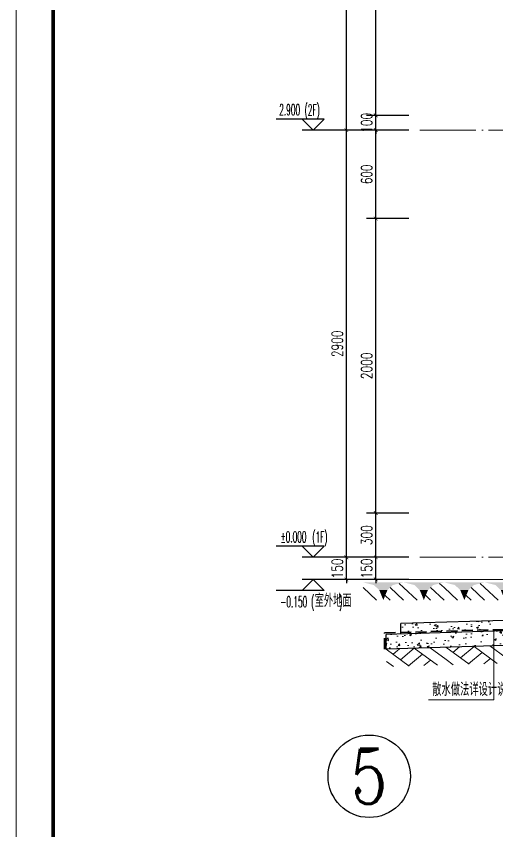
# Model space of a CAD drawing. Extents: x -1307975 to -76406, y -96289 to 379359.
# Drawn here: x -596678 to -593414, y 256325 to 261854 of the extents above; entities that cross this region are included whole.
import ezdxf
from ezdxf.enums import TextEntityAlignment as Align

# ---------------------------------------------------------------- set-up
doc = ezdxf.new("R2010")
doc.units = 0
doc.header["$LTSCALE"] = 1000
doc.linetypes.add('DASH', pattern=[0.35, 0.25, -0.1])
doc.linetypes.add('DOTE', pattern=[2.42, 2, -0.2, 0.02, -0.2])
doc.layers.get('0').update_dxf_attribs({"linetype": 'CONTINUOUS'})
doc.layers.get('DEFPOINTS').update_dxf_attribs({"linetype": 'CONTINUOUS'})
for name, color, linetype in [('AXIS', 3, 'CONTINUOUS'), ('COLUMN', 4, 'CONTINUOUS'), ('DIM_ELEV', 3, 'CONTINUOUS'), ('PUB_DIM', 3, 'CONTINUOUS'), ('PUB_TEXT', 2, 'CONTINUOUS')]:
    doc.layers.add(name, color=color, linetype=linetype)
for name, color, linetype, lineweight in [('AXIS_TEXT', 7, 'CONTINUOUS', 20), ('DOTE', 19, 'DOTE', 9), ('图框', 9, 'CONTINUOUS', 18), ('平面-排水沟', 86, 'CONTINUOUS', 15), ('立面-中轮廓线', 30, 'CONTINUOUS', 35), ('粉刷', 251, 'CONTINUOUS', 9)]:
    doc.layers.add(name, color=color, linetype=linetype, lineweight=lineweight)
doc.styles.add('_TCH_AXIS', font='COMPLEX', dxfattribs={"bigfont": 'GBCBIG'})
doc.styles.add('_TCH_DIM', font='SIMPLEX.shx', dxfattribs={"width": 0.7, "bigfont": 'GBCBIG.shx'})
doc.styles.add('_TCH_DIM_T3', font='SIMPLEX', dxfattribs={"width": 0.705882, "bigfont": 'GBCBIG'})
doc.styles.add('DIM_FONT_T3', font='SIMPLEX', dxfattribs={"width": 0.705882, "bigfont": 'GBCBIG'})
doc.dimstyles.new('_TCH_ARCH&&25', dxfattribs={"dimtxt": 74.375, "dimasz": 25, "dimexe": 62.5, "dimexo": 75, "dimgap": 25, "dimtad": 1, "dimdec": 0, "dimzin": 0, "dimdsep": 46, "dimtxsty": '_TCH_DIM_T3', "dimblk": 'ARCHTICK', "dimcen": 0.09, "dimclrt": 7, "dimazin": 0, "dimtfac": 1, "dimtdec": 0, "dimtix": 1, "dimtmove": 2, "dimatfit": 3, "dimldrblk": 'ARCHTICK', "dimfxl": 1, "dimtolj": 1, "dimtzin": 0, "dimarcsym": 0})
pattern_1 = [(50, (28072.99, 249033.25), (143.452037, -12.550427), [15, -165]), (355, (28072.99, 249033.25), (-27.750267, 150.438427), [12, -132]), (100.4514, (28084.94, 249032.2), (115.701876, 137.88791), [12.74804, -140.22842]), (46.1842, (28072.99, 249073.25), (213.44821, -33.1038), [22.5, -247.5]), (96.6356, (28090.77, 249070.5), (186.93254, 194.82357), [19.12206, -210.3426]), (351.1842, (28072.99, 249073.25), (186.93239, 194.82372), [18, -198]), (21, (28092.99, 249063.25), (119.38141, -80.52378), [15, -165]), (326, (28092.99, 249063.25), (48.663066, 145.03001), [12, -132]), (71.4514, (28102.93, 249056.54), (168.044526, 64.5061), [12.74804, -140.22842]), (37.5, (28072.986, 249033.25), (2.431971, 66.578771), [0, -130.4, 0, -134, 0, -132.5]), (7.5, (28072.986, 249033.25), (52.613907, 78.882342), [0, -76.4, 0, -127.4, 0, -50.5]), (327.5, (28028.386, 249033.25), (106.764487, -4.510974), [0, -50, 0, -156, 0, -207]), (317.5, (28008.39, 249033.25), (116.637234, 20.020996), [0, -65, 0, -103.6, 0, -147])]

# ---------------------------------------------------------------- blocks, each defined once
blk = doc.blocks.new('GFDDDDRG')
at = {"layer": '图框'}
blk.add_lwpolyline([(923310, -107437), (923310, -159999), (893610, -159999), (893610, -107437)], close=True, dxfattribs=at)
blk.add_lwpolyline([(923310, -107437), (923310, -159999), (893610, -159999), (893610, -107437)], close=True, dxfattribs=at)
at = {"layer": '图框', "const_width": 50}
blk.add_lwpolyline([(894110, -159499), (922810, -159499), (922810, -108687), (894110, -108687)], close=True, dxfattribs=at)
blk = doc.blocks.new('$LINEPAT$素土夯实')
at = {"color": 0}
for p, q in [((0, -210), (210, 0)), ((120, -300), (420, 0)), ((420, 0), (608, -188)), ((495, -300), (795, 0)), ((615, 0), (705, -90)), ((315, -105), (502, -293)), ((210, -210), (300, -300)), ((705, -300), (795, -210))]:
    blk.add_line(p, q, dxfattribs=at)
blk = doc.blocks.new('$LinePat$自然土壤')
at = {"color": 0}
for p, q in [((0, -90), (71, -19)), ((0, -300), (211, -89)), ((420, -300), (630, -90)), ((210, -300), (286, -224))]:
    blk.add_line(p, q, dxfattribs=at)
for points in [[(0, 0), (630, 0), (168, -45), (462, -45)], [(168, -45), (462, -45), (252, -132), (378, -132)], [(252, -132), (378, -132), (315, -300)]]:
    blk.add_solid(points, dxfattribs=at)
blk = doc.blocks.new('sanshui')
at = {"layer": '粉刷'}
h = blk.add_hatch(dxfattribs=at)
h.set_pattern_fill('混凝土', color=256, scale=20)
h.set_pattern_definition(pattern_1)
edge = h.paths.add_edge_path()
edge.add_line((346317.8, 427329.6), (346257.8, 427329.6))
edge.add_line((346257.8, 427329.6), (346257.8, 427160.3))
edge.add_arc((346157.8, 427160.3), 100, 271.7184, 360, ccw=False)
edge.add_line((346160.8, 427060.3), (345137.8, 427029.6))
edge.add_line((345137.8, 427029.6), (345137.8, 426969.6))
edge.add_line((345137.8, 426969.6), (346317.8, 427005))
edge.add_line((346317.8, 427005), (346317.8, 427329.6))
h = blk.add_hatch(dxfattribs=at)
h.set_pattern_fill('混凝土', color=256, scale=20)
h.set_pattern_definition(pattern_1)
h.paths.add_polyline_path([(346337.8, 426895.6), (346337.8, 426995.6), (345037.8, 426956.6), (345037.8, 426856.6)])
at = {"layer": 'COLUMN'}
for p, q in [((346257.8, 427329.6), (346317.8, 427329.6)), ((346257.8, 427160.3), (346257.8, 427329.6)), ((346317.8, 426995), (346317.8, 427329.6)), ((346160.8, 427060.3), (345137.8, 427029.6)), ((345137.8, 426959.6), (345137.8, 427029.6)), ((346338.1, 426995.6), (345037.8, 426956.6)), ((345037.8, 426856.6), (345037.8, 426956.6)), ((346338.1, 426895.6), (345037.8, 426856.6))]:
    blk.add_line(p, q, dxfattribs=at)
blk.add_arc((346157.8, 427160.3), 100, 271.7184, 0, dxfattribs=at)
at = {"layer": '立面-中轮廓线', "linetype": 'DASH', "ltscale": 0.3}
blk.add_lwpolyline([(345027.8, 426856.6), (345027.8, 426966.3), (346317.8, 427005)], dxfattribs=at)
at = {"layer": '粉刷'}
blk.add_line((344881.5, 427329.6), (346257.8, 427329.6), dxfattribs=at)
at = {"layer": '粉刷', "yscale": 0.4, "zscale": 0.4}
for name, p, xscale, rotation in [('$LinePat$自然土壤', (345156.8, 427309.6), -0.4369306507241237, 359.9999999999903), ('$LinePat$自然土壤', (345432, 427309.6), -0.4369306507241237, 359.9999999999903), ('$LinePat$自然土壤', (345707.3, 427309.6), -0.4369306507241237, 359.9999999999903), ('$LinePat$自然土壤', (345982.6, 427309.6), -0.4369306507241237, 359.9999999999903), ('$LinePat$自然土壤', (346257.8, 427309.6), -0.4369306507241237, 359.9999999999903), ('$LINEPAT$素土夯实', (345444.5, 426868.8), -0.5117605352322558, 1.718358001643932), ('$LINEPAT$素土夯实', (345851.2, 426881), -0.5117605352322558, 1.718358001643932), ('$LINEPAT$素土夯实', (346257.8, 426893.2), -0.5117605352322558, 1.718358001643932)]:
    blk.add_blockref(name, p, dxfattribs=dict(at, xscale=xscale, rotation=rotation))
blk = doc.blocks.new('_ArchTick')
at = {"color": 0, "linetype": 'ByBlock', "const_width": 0.15}
blk.add_lwpolyline([(-0.5, -0.5), (0.5, 0.5)], dxfattribs=at)
blk = doc.blocks.new('*D3133')
at = {"layer": 'DEFPOINTS', "color": 0, "transparency": 16777216}
for p in [(-594235.4, 258180.7), (-593935.4, 258180.7), (-593935.4, 258030.3)]:
    blk.add_point(p, dxfattribs=at)
at = {"layer": 'PUB_DIM', "color": 0, "lineweight": -2, "transparency": 16777216}
for p, q in [((-594235.4, 258180.7), (-594235.4, 258205.7)), ((-594010.4, 258180.7), (-594297.9, 258180.7)), ((-594235.4, 258030.3), (-594235.4, 258180.7)), ((-594010.4, 258030.3), (-594297.9, 258030.3)), ((-594235.4, 258030.3), (-594235.4, 258005.3))]:
    blk.add_line(p, q, dxfattribs=at)
at = {"layer": 'PUB_DIM', "color": 0, "lineweight": -2, "transparency": 16777216, "xscale": 25, "yscale": 25, "zscale": 25}
for p, rotation in [((-594235.4, 258180.7), 270), ((-594235.4, 258030.3), 90)]:
    blk.add_blockref('_ArchTick', p, dxfattribs=dict(at, rotation=rotation))
at = {"layer": 'PUB_DIM', "color": 7, "transparency": 16777216, "insert": (-594297.6, 258105.5), "char_height": 74.38, "attachment_point": 5, "rotation": 90, "style": '_TCH_DIM_T3'}
blk.add_mtext('\\A1;150', dxfattribs=at)
blk = doc.blocks.new('*D3134')
at = {"layer": 'DEFPOINTS', "color": 0, "transparency": 16777216}
for p in [(-594235.4, 258480.7), (-593935.4, 258480.7), (-593935.4, 258180.7)]:
    blk.add_point(p, dxfattribs=at)
at = {"layer": 'PUB_DIM', "color": 0, "lineweight": -2, "transparency": 16777216}
for p, q in [((-594010.4, 258480.7), (-594297.9, 258480.7)), ((-594235.4, 258180.7), (-594235.4, 258480.7)), ((-594010.4, 258180.7), (-594297.9, 258180.7))]:
    blk.add_line(p, q, dxfattribs=at)
at = {"layer": 'PUB_DIM', "color": 0, "lineweight": -2, "transparency": 16777216, "xscale": 25, "yscale": 25, "zscale": 25}
for p, rotation in [((-594235.4, 258480.7), 90), ((-594235.4, 258180.7), 270)]:
    blk.add_blockref('_ArchTick', p, dxfattribs=dict(at, rotation=rotation))
at = {"layer": 'PUB_DIM', "color": 7, "transparency": 16777216, "insert": (-594297.6, 258330.7), "char_height": 74.38, "attachment_point": 5, "rotation": 90, "style": '_TCH_DIM_T3'}
blk.add_mtext('\\A1;300', dxfattribs=at)
blk = doc.blocks.new('*D3135')
at = {"layer": 'DEFPOINTS', "color": 0, "transparency": 16777216}
for p in [(-594235.4, 260480.7), (-593935.4, 260480.7), (-593935.4, 258480.7)]:
    blk.add_point(p, dxfattribs=at)
at = {"layer": 'PUB_DIM', "color": 0, "lineweight": -2, "transparency": 16777216}
for p, q in [((-594010.4, 260480.7), (-594297.9, 260480.7)), ((-594235.4, 258480.7), (-594235.4, 260480.7)), ((-594010.4, 258480.7), (-594297.9, 258480.7))]:
    blk.add_line(p, q, dxfattribs=at)
at = {"layer": 'PUB_DIM', "color": 0, "lineweight": -2, "transparency": 16777216, "xscale": 25, "yscale": 25, "zscale": 25}
for p, rotation in [((-594235.4, 260480.7), 90), ((-594235.4, 258480.7), 270)]:
    blk.add_blockref('_ArchTick', p, dxfattribs=dict(at, rotation=rotation))
at = {"layer": 'PUB_DIM', "color": 7, "transparency": 16777216, "insert": (-594297.6, 259480.7), "char_height": 74.38, "attachment_point": 5, "rotation": 90, "style": '_TCH_DIM_T3'}
blk.add_mtext('\\A1;2000', dxfattribs=at)
blk = doc.blocks.new('*D3136')
at = {"layer": 'DEFPOINTS', "color": 0, "transparency": 16777216}
for p in [(-594235.4, 261080.7), (-593935.4, 261080.7), (-593935.4, 260480.7)]:
    blk.add_point(p, dxfattribs=at)
at = {"layer": 'PUB_DIM', "color": 0, "lineweight": -2, "transparency": 16777216}
for p, q in [((-594010.4, 261080.7), (-594297.9, 261080.7)), ((-594235.4, 260480.7), (-594235.4, 261080.7)), ((-594010.4, 260480.7), (-594297.9, 260480.7))]:
    blk.add_line(p, q, dxfattribs=at)
at = {"layer": 'PUB_DIM', "color": 0, "lineweight": -2, "transparency": 16777216, "xscale": 25, "yscale": 25, "zscale": 25}
for p, rotation in [((-594235.4, 261080.7), 90), ((-594235.4, 260480.7), 270)]:
    blk.add_blockref('_ArchTick', p, dxfattribs=dict(at, rotation=rotation))
at = {"layer": 'PUB_DIM', "color": 7, "transparency": 16777216, "insert": (-594297.6, 260780.7), "char_height": 74.38, "attachment_point": 5, "rotation": 90, "style": '_TCH_DIM_T3'}
blk.add_mtext('\\A1;600', dxfattribs=at)
blk = doc.blocks.new('*D3137')
at = {"layer": 'DEFPOINTS', "color": 0, "transparency": 16777216}
for p in [(-594235.4, 261180.7), (-593935.4, 261180.7), (-593935.4, 261080.7)]:
    blk.add_point(p, dxfattribs=at)
at = {"layer": 'PUB_DIM', "color": 0, "lineweight": -2, "transparency": 16777216}
for p, q in [((-594235.4, 261180.7), (-594235.4, 261205.7)), ((-594010.4, 261180.7), (-594297.9, 261180.7)), ((-594235.4, 261080.7), (-594235.4, 261180.7)), ((-594010.4, 261080.7), (-594297.9, 261080.7)), ((-594235.4, 261080.7), (-594235.4, 261055.7))]:
    blk.add_line(p, q, dxfattribs=at)
at = {"layer": 'PUB_DIM', "color": 0, "lineweight": -2, "transparency": 16777216, "xscale": 25, "yscale": 25, "zscale": 25}
for p, rotation in [((-594235.4, 261180.7), 270), ((-594235.4, 261080.7), 90)]:
    blk.add_blockref('_ArchTick', p, dxfattribs=dict(at, rotation=rotation))
at = {"layer": 'PUB_DIM', "color": 7, "transparency": 16777216, "insert": (-594297.6, 261130.7), "char_height": 74.38, "attachment_point": 5, "rotation": 90, "style": '_TCH_DIM_T3'}
blk.add_mtext('\\A1;100', dxfattribs=at)
blk = doc.blocks.new('*D3138')
at = {"layer": 'DEFPOINTS', "color": 0, "transparency": 16777216}
for p in [(-594235.4, 263380.7), (-593935.4, 263380.7), (-593935.4, 261180.7)]:
    blk.add_point(p, dxfattribs=at)
at = {"layer": 'PUB_DIM', "color": 0, "lineweight": -2, "transparency": 16777216}
for p, q in [((-594010.4, 263380.7), (-594297.9, 263380.7)), ((-594235.4, 261180.7), (-594235.4, 263380.7)), ((-594010.4, 261180.7), (-594297.9, 261180.7))]:
    blk.add_line(p, q, dxfattribs=at)
at = {"layer": 'PUB_DIM', "color": 0, "lineweight": -2, "transparency": 16777216, "xscale": 25, "yscale": 25, "zscale": 25}
for p, rotation in [((-594235.4, 263380.7), 90), ((-594235.4, 261180.7), 270)]:
    blk.add_blockref('_ArchTick', p, dxfattribs=dict(at, rotation=rotation))
at = {"layer": 'PUB_DIM', "color": 7, "transparency": 16777216, "insert": (-594297.6, 262280.7), "char_height": 74.38, "attachment_point": 5, "rotation": 90, "style": '_TCH_DIM_T3'}
blk.add_mtext('\\A1;2200', dxfattribs=at)
blk = doc.blocks.new('*D3153')
at = {"layer": 'DEFPOINTS', "color": 0, "transparency": 16777216}
for p in [(-594435.4, 258180.7), (-593935.4, 258180.7), (-593935.4, 258030.3)]:
    blk.add_point(p, dxfattribs=at)
at = {"layer": 'PUB_DIM', "color": 0, "lineweight": -2, "transparency": 16777216}
for p, q in [((-594435.4, 258180.7), (-594435.4, 258205.7)), ((-594010.4, 258180.7), (-594497.9, 258180.7)), ((-594435.4, 258030.3), (-594435.4, 258180.7)), ((-594010.4, 258030.3), (-594497.9, 258030.3)), ((-594435.4, 258030.3), (-594435.4, 258005.3))]:
    blk.add_line(p, q, dxfattribs=at)
at = {"layer": 'PUB_DIM', "color": 0, "lineweight": -2, "transparency": 16777216, "xscale": 25, "yscale": 25, "zscale": 25}
for p, rotation in [((-594435.4, 258180.7), 270), ((-594435.4, 258030.3), 90)]:
    blk.add_blockref('_ArchTick', p, dxfattribs=dict(at, rotation=rotation))
at = {"layer": 'PUB_DIM', "color": 7, "transparency": 16777216, "insert": (-594497.6, 258105.5), "char_height": 74.38, "attachment_point": 5, "rotation": 90, "style": '_TCH_DIM_T3'}
blk.add_mtext('\\A1;150', dxfattribs=at)
blk = doc.blocks.new('*D3154')
at = {"layer": 'DEFPOINTS', "color": 0, "transparency": 16777216}
for p in [(-594435.4, 261080.7), (-593935.4, 261080.7), (-593935.4, 258180.7)]:
    blk.add_point(p, dxfattribs=at)
at = {"layer": 'PUB_DIM', "color": 0, "lineweight": -2, "transparency": 16777216}
for p, q in [((-594010.4, 261080.7), (-594497.9, 261080.7)), ((-594435.4, 258180.7), (-594435.4, 261080.7)), ((-594010.4, 258180.7), (-594497.9, 258180.7))]:
    blk.add_line(p, q, dxfattribs=at)
at = {"layer": 'PUB_DIM', "color": 0, "lineweight": -2, "transparency": 16777216, "xscale": 25, "yscale": 25, "zscale": 25}
for p, rotation in [((-594435.4, 261080.7), 90), ((-594435.4, 258180.7), 270)]:
    blk.add_blockref('_ArchTick', p, dxfattribs=dict(at, rotation=rotation))
at = {"layer": 'PUB_DIM', "color": 7, "transparency": 16777216, "insert": (-594497.6, 259630.7), "char_height": 74.38, "attachment_point": 5, "rotation": 90, "style": '_TCH_DIM_T3'}
blk.add_mtext('\\A1;2900', dxfattribs=at)
blk = doc.blocks.new('*D3155')
at = {"layer": 'DEFPOINTS', "color": 0, "transparency": 16777216}
for p in [(-594435.4, 263980.7), (-593935.4, 263980.7), (-593935.4, 261080.7)]:
    blk.add_point(p, dxfattribs=at)
at = {"layer": 'PUB_DIM', "color": 0, "lineweight": -2, "transparency": 16777216}
for p, q in [((-594010.4, 263980.7), (-594497.9, 263980.7)), ((-594435.4, 261080.7), (-594435.4, 263980.7)), ((-594010.4, 261080.7), (-594497.9, 261080.7))]:
    blk.add_line(p, q, dxfattribs=at)
at = {"layer": 'PUB_DIM', "color": 0, "lineweight": -2, "transparency": 16777216, "xscale": 25, "yscale": 25, "zscale": 25}
for p, rotation in [((-594435.4, 263980.7), 90), ((-594435.4, 261080.7), 270)]:
    blk.add_blockref('_ArchTick', p, dxfattribs=dict(at, rotation=rotation))
at = {"layer": 'PUB_DIM', "color": 7, "transparency": 16777216, "insert": (-594497.6, 262530.7), "char_height": 74.38, "attachment_point": 5, "rotation": 90, "style": '_TCH_DIM_T3'}
blk.add_mtext('\\A1;2900', dxfattribs=at)

msp = doc.modelspace()

# ---------------------------------------------------------------- linework, layer by layer
at = {"layer": 'AXIS', "color": 6}
msp.add_circle((-594279.78, 256694.15), 280, dxfattribs=at)
at = {"layer": 'DIM_ELEV'}
for p, q in [((-594585.37, 261155.72), (-594913.37, 261155.72)), ((-594660.37, 261080.72), (-594735.37, 261155.72)), ((-594660.37, 261080.72), (-594585.37, 261155.72)), ((-594235.37, 261080.72), (-594735.37, 261080.72)), ((-594585.37, 258255.72), (-594913.37, 258255.72)), ((-594660.37, 258180.72), (-594735.37, 258255.72)), ((-594660.37, 258180.72), (-594585.37, 258255.72)), ((-594235.37, 258180.72), (-594735.37, 258180.72)), ((-594660.37, 258030.25), (-594735.37, 257955.25)), ((-594235.37, 258030.25), (-594735.37, 258030.25)), ((-594660.37, 258030.25), (-594585.37, 257955.25)), ((-594585.37, 257955.25), (-594913.37, 257955.25))]:
    msp.add_line(p, q, dxfattribs=at)
at = {"layer": 'DOTE', "color": 1, "linetype": 'DOTE', "ltscale": 0.2}
for p, q in [((-590166.65, 261080.72), (-593935.37, 261080.72)), ((-590166.65, 258180.72), (-593935.37, 258180.72))]:
    msp.add_line(p, q, dxfattribs=at)
at = {"layer": '平面-排水沟'}
for p, q in [((-593434.19, 257681.13), (-593434.19, 257213.29)), ((-593434.19, 257213.29), (-593878.32, 257213.29))]:
    msp.add_line(p, q, dxfattribs=at)
at = {"layer": '平面-排水沟', "const_width": 6.67}
msp.add_lwpolyline([(-593434.19, 257684.46, 1), (-593434.19, 257677.8, 1)], format="xyb", close=True, dxfattribs=at)

# ---------------------------------------------------------------- block references
at = {"xscale": 0.5, "yscale": 0.5, "zscale": 0.5}
msp.add_blockref('GFDDDDRG', (-1043482.89, 332907.23), dxfattribs=at)
msp.add_blockref('sanshui', (-939203.3, -169298.91))

# ---------------------------------------------------------------- texts
at = {"layer": 'AXIS_TEXT', "color": 6, "style": '_TCH_AXIS'}
msp.add_text('5', height=372.76, dxfattribs=at).set_placement((-594404.04, 256507.77), (-594155.53, 256507.77), align=Align.FIT)
at = {"layer": 'PUB_TEXT'}
for s, height, style, width, p in [('2.900', 74.375, '_TCH_DIM', 0.494118, (-594891.47, 261181.97)), ('(2F)', 74.375, '_TCH_DIM', 0.494118, (-594719.32, 261180.75)), ('%%P0.000', 74.375, '_TCH_DIM', 0.494118, (-594882.37, 258281.97)), ('(1F)', 74.375, '_TCH_DIM', 0.494118, (-594666.99, 258280.75)), ('(', 74.38, '_TCH_DIM', 0.494118, (-594675.04, 257842.73)), ('室外地面', 89.362, '_TCH_DIM', 0.7, (-594650.54, 257842.73)), (')', 74.38, '_TCH_DIM', 0.494118, (-594483.73, 257842.73)), ('-0.150', 74.375, '_TCH_DIM', 0.494118, (-594883.77, 257841.5)), ('散水做法详设计说明', 89.362, 'DIM_FONT_T3', 0.705882, (-593852.07, 257239.54))]:
    msp.add_text(s, height=height, dxfattribs=dict(at, style=style, width=width)).set_placement(p)

# ---------------------------------------------------------------- dimensions: what is measured, and where the dimension line sits
at = {"layer": 'PUB_DIM'}
for p1, p2, distance, picture, middle in [((-593935.37, 261080.72), (-593935.37, 263980.72), 500, '*D3155', (-594497.55, 262530.72)), ((-593935.37, 261180.72), (-593935.37, 263380.72), 300, '*D3138', (-594297.55, 262280.72)), ((-593935.37, 261080.72), (-593935.37, 261180.72), 300, '*D3137', (-594297.55, 261130.72)), ((-593935.37, 258180.72), (-593935.37, 261080.72), 500, '*D3154', (-594497.55, 259630.72)), ((-593935.37, 260480.72), (-593935.37, 261080.72), 300, '*D3136', (-594297.55, 260780.72)), ((-593935.37, 258480.71), (-593935.37, 260480.72), 300, '*D3135', (-594297.55, 259480.72)), ((-593935.37, 258180.72), (-593935.37, 258480.71), 300, '*D3134', (-594297.55, 258330.72)), ((-593935.37, 258030.25), (-593935.37, 258180.72), 500, '*D3153', (-594497.55, 258105.49)), ((-593935.37, 258030.25), (-593935.37, 258180.72), 300, '*D3133', (-594297.55, 258105.49))]:
    dim = msp.add_aligned_dim(p1=p1, p2=p2, distance=distance, dimstyle='_TCH_ARCH&&25', dxfattribs=at)
    dim.commit()
    dim.dimension.update_dxf_attribs({"geometry": picture, "text_midpoint": middle})

doc.saveas('drawing.dxf')
